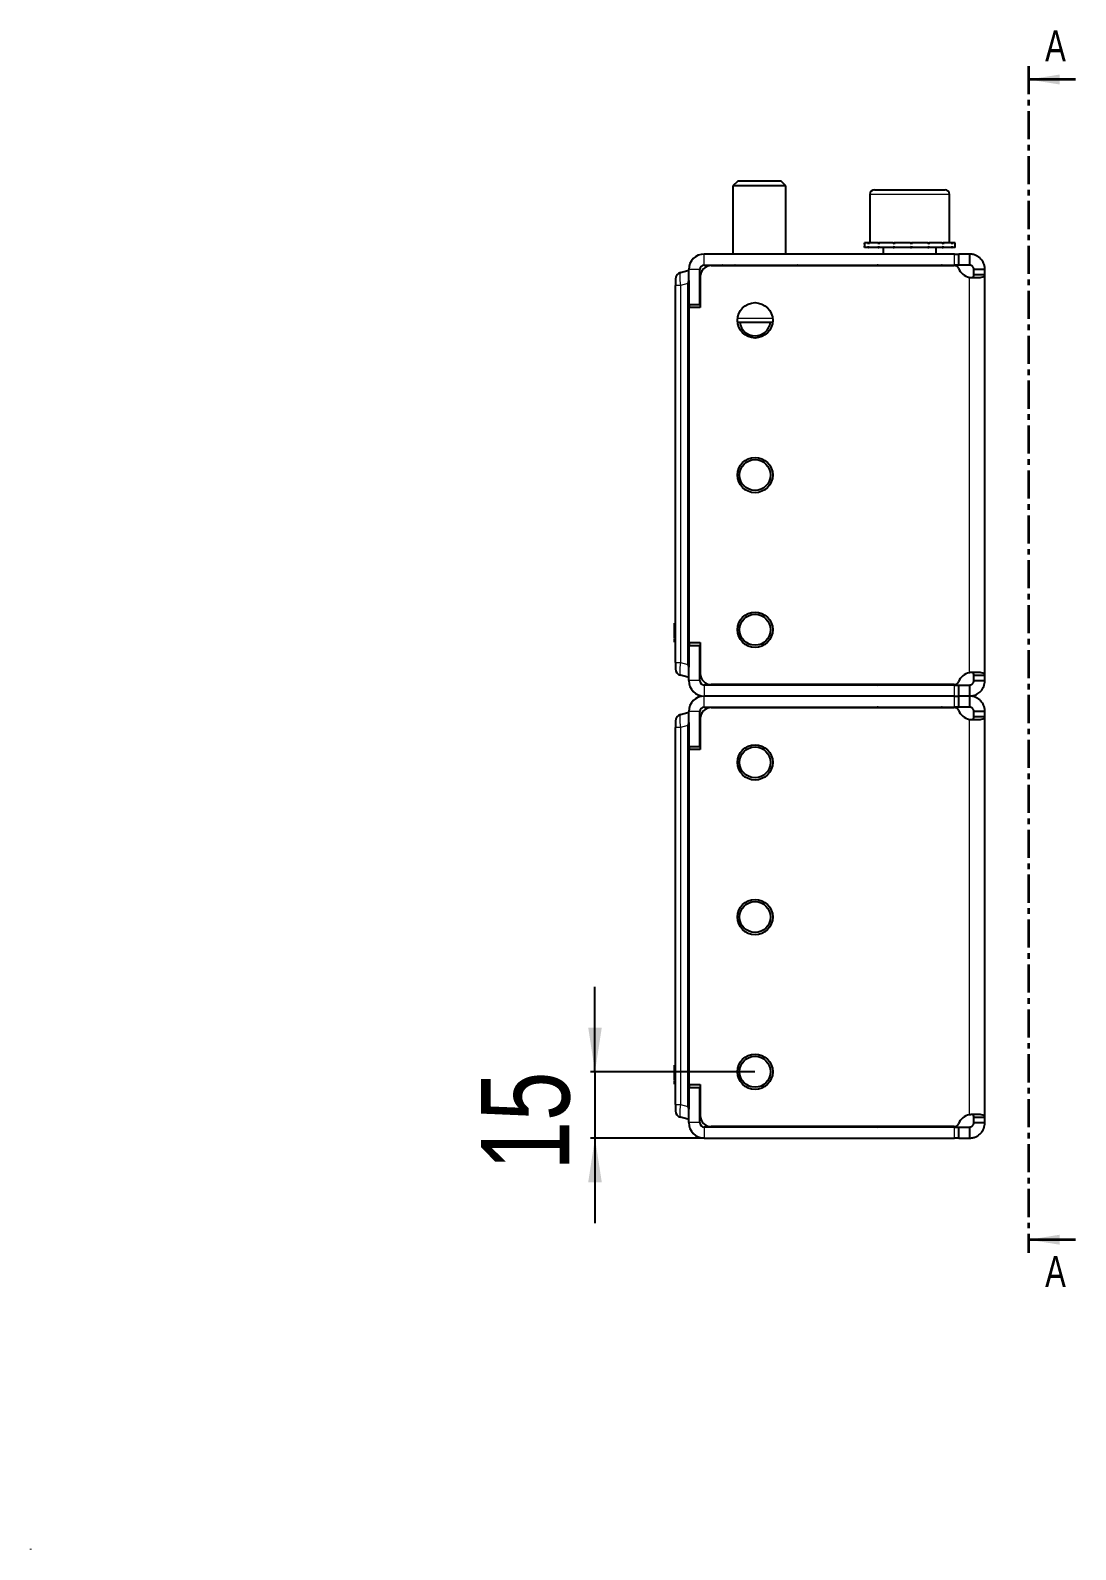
# Model space of a CAD drawing. Header units: millimetres. Extents: x 0 to 2689, y -557 to 605.
# Drawn here: x 863.4 to 1099.8, y 196.3 to 540 of the extents above; entities that cross this region are included whole.
import ezdxf

# ---------------------------------------------------------------- set-up
doc = ezdxf.new("R2010")
doc.units = ezdxf.units.MM
doc.linetypes.add('CENTER', pattern=[10.16, 6.35, -1.27, 1.27, -1.27])
doc.layers.add('FORMAT', color=7, linetype='Continuous')
doc.styles.add('SLDTEXTSTYLE0', font='TXT', dxfattribs={"width": 0.75})
doc.dimstyles.new('SLDDIMSTYLE1', dxfattribs={"dimtxt": 20, "dimasz": 10, "dimexe": 0, "dimexo": 0.0625, "dimgap": 5, "dimtad": 2, "dimdec": 1, "dimrnd": 1e-09, "dimzin": 12, "dimdsep": 46, "dimtxsty": 'SLDTEXTSTYLE0', "dimsah": 1, "dimcen": 0.09, "dimadec": 0, "dimazin": 3, "dimtfac": 1, "dimtmove": 0, "dimatfit": 0, "dimfxl": 0, "dimfrac": 2, "dimtolj": 1, "dimtzin": 12, "dimarcsym": 0})

# ---------------------------------------------------------------- blocks, each defined once
blk = doc.blocks.new('_D_3')
at = {"layer": 'FORMAT'}
for p, q in [((991.09, 304.39), (991.09, 323.62)), ((1027.28, 304.39), (990.09, 304.39)), ((991.09, 304.39), (991.09, 289.39)), ((1015.78, 289.39), (990.09, 289.39)), ((991.09, 289.39), (991.09, 270.16))]:
    blk.add_line(p, q, dxfattribs=at)
for points in [[(991.09, 304.39), (992.63, 314.39), (989.56, 314.39)], [(991.09, 289.39), (989.56, 279.39), (992.63, 279.39)]]:
    blk.add_solid(points, dxfattribs=at)
at = {"layer": 'FORMAT', "insert": (965.31, 282.11), "char_height": 20, "attachment_point": 1, "rotation": 90, "style": 'SLDTEXTSTYLE0'}
blk.add_mtext('15', dxfattribs=at)

msp = doc.modelspace()

# ---------------------------------------------------------------- linework, layer by layer
at = {"color": 7, "linetype": 'CENTER', "lineweight": 35}
msp.add_line((1089.16, 531.87), (1089.16, 263.4), dxfattribs=at)
at = {"color": 7, "linetype": 'Continuous', "lineweight": 35}
for p, q in [((1099.8, 528.87), (1089.16, 528.87)), ((1099.8, 266.4), (1089.16, 266.4))]:
    msp.add_line(p, q, dxfattribs=at)
at = {"color": 7, "linetype": 'Continuous', "lineweight": 25}
for p, q in [((1023.37, 505.89), (1022.29, 504.82)), ((1033.22, 505.89), (1023.37, 505.89)), ((1034.29, 504.82), (1033.22, 505.89)), ((1022.29, 504.82), (1022.29, 489.39)), ((1034.29, 504.82), (1022.29, 504.82)), ((1034.29, 489.39), (1034.29, 504.82)), ((1053.29, 502.89), (1053.29, 491.89)), ((1054.29, 503.89), (1070.29, 503.89)), ((1070.29, 503.89), (1070.29, 503.89)), ((1071.29, 491.89), (1071.29, 502.89)), ((1052.04, 491.89), (1052.04, 490.89)), ((1052.04, 491.89), (1052.05, 491.89)), ((1052.05, 491.89), (1052.05, 491.64)), ((1052.88, 491.89), (1052.05, 491.89)), ((1052.88, 491.89), (1052.98, 491.89)), ((1052.98, 491.89), (1052.98, 491.64)), ((1055.15, 491.89), (1052.98, 491.89)), ((1055.15, 491.89), (1055.33, 491.89)), ((1055.33, 491.89), (1055.33, 491.64)), ((1058.51, 491.89), (1055.33, 491.89)), ((1058.51, 491.89), (1058.74, 491.89)), ((1058.74, 491.89), (1058.74, 491.64)), ((1062.44, 491.89), (1058.74, 491.89)), ((1062.44, 491.89), (1062.52, 491.89)), ((1062.64, 491.89), (1062.69, 491.89)), ((1062.69, 491.89), (1062.69, 491.64)), ((1066.35, 491.89), (1062.69, 491.89)), ((1066.35, 491.89), (1066.58, 491.89)), ((1066.58, 491.89), (1066.58, 491.64)), ((1069.64, 491.89), (1066.58, 491.89)), ((1069.64, 491.89), (1069.82, 491.89)), ((1069.82, 491.89), (1069.82, 491.64)), ((1071.82, 491.89), (1069.82, 491.89)), ((1071.82, 491.89), (1071.91, 491.89)), ((1071.91, 491.89), (1071.91, 491.64)), ((1072.54, 491.89), (1071.91, 491.89)), ((1072.54, 490.89), (1072.54, 491.89)), ((1072.54, 491.89), (1072.54, 491.89)), ((1072.39, 489.39), (1015.79, 489.39)), ((1052.04, 490.89), (1052.05, 490.89)), ((1052.05, 490.89), (1052.05, 491.14)), ((1052.88, 490.89), (1052.05, 490.89)), ((1052.88, 490.89), (1052.98, 490.89)), ((1052.98, 490.89), (1052.98, 491.14)), ((1055.15, 490.89), (1052.98, 490.89)), ((1055.15, 490.89), (1055.33, 490.89)), ((1055.33, 490.89), (1055.33, 491.14)), ((1058.51, 490.89), (1055.33, 490.89)), ((1056.29, 490.89), (1056.29, 489.39)), ((1058.51, 490.89), (1058.74, 490.89)), ((1058.74, 490.89), (1058.74, 491.14)), ((1062.44, 490.89), (1058.74, 490.89)), ((1062.44, 490.89), (1062.59, 490.89)), ((1062.59, 490.89), (1062.69, 490.89)), ((1062.69, 490.89), (1062.69, 491.14)), ((1066.35, 490.89), (1062.69, 490.89)), ((1066.35, 490.89), (1066.58, 490.89)), ((1066.58, 490.89), (1066.58, 491.14)), ((1069.64, 490.89), (1066.58, 490.89)), ((1068.29, 489.39), (1068.29, 490.89)), ((1069.64, 490.89), (1069.82, 490.89)), ((1069.82, 490.89), (1069.82, 491.14)), ((1071.82, 490.89), (1069.82, 490.89)), ((1071.82, 490.89), (1071.91, 490.89)), ((1071.91, 490.89), (1071.91, 491.14)), ((1072.54, 490.89), (1071.91, 490.89)), ((1072.39, 489.39), (1073.39, 489.39)), ((1072.54, 490.89), (1072.54, 490.89)), ((1073.39, 486.89), (1073.39, 489.39)), ((1075.79, 489.39), (1073.39, 489.39)), ((1075.79, 489.39), (1075.79, 486.89)), ((1010.41, 485.19), (1012.09, 485.64)), ((1012.09, 485.64), (1012.29, 485.64)), ((1012.29, 477.94), (1012.29, 485.89)), ((1014.79, 477.94), (1014.79, 485.89)), ((1015.79, 486.89), (1072.39, 486.89)), ((1017.39, 486.79), (1072.37, 486.79)), ((1018.04, 486.89), (1018.04, 486.79)), ((1018.34, 486.89), (1018.34, 486.79)), ((1020.02, 486.89), (1020.02, 486.79)), ((1022.97, 486.89), (1022.97, 486.79)), ((1026.73, 486.89), (1026.73, 486.79)), ((1030.72, 486.89), (1030.72, 486.79)), ((1034.35, 486.89), (1034.35, 486.79)), ((1037.05, 486.89), (1037.05, 486.79)), ((1038.42, 486.89), (1038.42, 486.79)), ((1038.54, 486.79), (1038.54, 486.89)), ((1073.39, 486.89), (1072.39, 486.89)), ((1075.79, 486.89), (1073.39, 486.89)), ((1079.29, 485.89), (1076.79, 485.89)), ((1076.79, 484.67), (1076.79, 485.89)), ((1079.29, 484.67), (1076.79, 484.67)), ((1079.29, 484.67), (1079.29, 485.89)), ((1079.29, 394.11), (1079.29, 484.67)), ((1009.29, 483.74), (1009.29, 482.29)), ((1009.29, 407.84), (1009.29, 482.29)), ((1012.09, 482.74), (1012.09, 396.54)), ((1012.29, 483.37), (1012.29, 395.92)), ((1014.89, 484.29), (1014.89, 477.29)), ((1012.29, 477.94), (1014.79, 477.94)), ((1014.89, 478.87), (1014.79, 478.66)), ((1012.29, 401.49), (1012.29, 477.29)), ((1014.89, 477.29), (1012.29, 477.29)), ((1031.26, 473.89), (1023.33, 473.89)), ((1009.09, 405.9), (1009.29, 405.9)), ((1009.29, 399.64), (1009.29, 407.84)), ((1009.09, 405.55), (1009.29, 405.55)), ((1009.09, 404.82), (1009.09, 405.55)), ((1009.09, 404.82), (1009.29, 404.82)), ((1009.09, 403.87), (1009.09, 403.98)), ((1009.09, 402.42), (1009.29, 402.42)), ((1009.09, 401.88), (1009.09, 402.42)), ((1009.09, 401.88), (1009.29, 401.88)), ((1009.09, 401.59), (1009.29, 401.59)), ((1009.29, 396.99), (1009.29, 399.64)), ((1012.29, 401.49), (1014.89, 401.49)), ((1012.29, 392.89), (1012.29, 400.84)), ((1012.29, 400.84), (1014.79, 400.84)), ((1014.79, 392.89), (1014.79, 400.84)), ((1014.89, 400.41), (1014.79, 400.63)), ((1014.89, 401.49), (1014.89, 394.49)), ((1009.29, 396.99), (1009.29, 395.54)), ((1012.09, 393.64), (1010.41, 394.09)), ((1012.29, 393.64), (1012.09, 393.64)), ((1072.39, 391.89), (1015.79, 391.89)), ((1072.37, 391.99), (1017.39, 391.99)), ((1072.39, 391.89), (1073.39, 391.89)), ((1073.39, 389.39), (1073.39, 391.89)), ((1073.39, 391.89), (1075.79, 391.89)), ((1075.79, 391.89), (1075.79, 389.39)), ((1076.79, 394.11), (1079.29, 394.11)), ((1076.79, 392.89), (1076.79, 394.11)), ((1076.79, 392.89), (1079.29, 392.89)), ((1079.29, 392.89), (1079.29, 394.11)), ((1072.39, 389.39), (1015.79, 389.39)), ((1072.39, 389.39), (1073.39, 389.39)), ((1073.39, 386.89), (1073.39, 389.39)), ((1075.79, 389.39), (1073.39, 389.39)), ((1075.79, 389.39), (1075.79, 386.89)), ((1010.41, 385.19), (1012.09, 385.64)), ((1012.09, 385.64), (1012.29, 385.64)), ((1012.29, 377.94), (1012.29, 385.89)), ((1014.79, 377.94), (1014.79, 385.89)), ((1015.79, 386.89), (1072.39, 386.89)), ((1017.39, 386.79), (1072.37, 386.79)), ((1073.39, 386.89), (1072.39, 386.89)), ((1075.79, 386.89), (1073.39, 386.89)), ((1079.29, 385.89), (1076.79, 385.89)), ((1076.79, 384.67), (1076.79, 385.89)), ((1079.29, 384.67), (1079.29, 385.89)), ((1009.29, 383.74), (1009.29, 382.29)), ((1009.29, 307.84), (1009.29, 382.29)), ((1012.09, 382.74), (1012.09, 296.54)), ((1012.29, 383.37), (1012.29, 295.92)), ((1014.89, 384.29), (1014.89, 377.29)), ((1079.29, 384.67), (1076.79, 384.67)), ((1079.29, 294.11), (1079.29, 384.67)), ((1014.89, 378.87), (1014.79, 378.66)), ((1012.29, 377.94), (1014.79, 377.94)), ((1012.29, 301.49), (1012.29, 377.29)), ((1014.89, 377.29), (1012.29, 377.29)), ((1009.09, 305.9), (1009.29, 305.9)), ((1009.29, 299.64), (1009.29, 307.84)), ((1009.09, 305.55), (1009.29, 305.55)), ((1009.09, 304.82), (1009.09, 305.55)), ((1009.09, 304.82), (1009.29, 304.82)), ((1009.09, 303.87), (1009.09, 303.98)), ((1009.09, 302.42), (1009.29, 302.42)), ((1009.09, 301.88), (1009.09, 302.42)), ((1009.09, 301.88), (1009.29, 301.88)), ((1009.09, 301.59), (1009.29, 301.59)), ((1009.29, 296.99), (1009.29, 299.64)), ((1012.29, 301.49), (1014.89, 301.49)), ((1012.29, 300.84), (1014.79, 300.84)), ((1012.29, 292.89), (1012.29, 300.84)), ((1014.79, 292.89), (1014.79, 300.84)), ((1014.89, 300.41), (1014.79, 300.63)), ((1014.89, 301.49), (1014.89, 294.49)), ((1009.29, 296.99), (1009.29, 295.54)), ((1012.09, 293.64), (1010.41, 294.09)), ((1012.29, 293.64), (1012.09, 293.64)), ((1076.79, 294.11), (1079.29, 294.11)), ((1076.79, 292.89), (1076.79, 294.11)), ((1076.79, 292.89), (1079.29, 292.89)), ((1079.29, 292.89), (1079.29, 294.11)), ((1072.39, 291.89), (1015.79, 291.89)), ((1015.79, 289.39), (1072.39, 289.39)), ((1072.37, 291.99), (1017.39, 291.99)), ((1072.39, 291.89), (1073.39, 291.89)), ((1073.39, 289.39), (1072.39, 289.39)), ((1073.39, 289.39), (1073.39, 291.89)), ((1073.39, 291.89), (1075.79, 291.89)), ((1073.39, 289.39), (1075.79, 289.39)), ((1075.79, 291.89), (1075.79, 289.39)), ((863.39, 196.49), (863.39, 196.29))]:
    msp.add_line(p, q, dxfattribs=at)
at = {"color": 8, "linetype": 'Continuous', "lineweight": 18}
for p, q in [((1071.29, 502.89), (1053.29, 502.89)), ((1015.79, 486.89), (1015.79, 489.39)), ((1072.39, 486.89), (1072.39, 489.39)), ((1014.79, 485.89), (1012.29, 485.89)), ((1010.41, 482.29), (1009.29, 482.29)), ((1012.09, 482.74), (1010.41, 482.29)), ((1010.41, 482.29), (1010.41, 396.99)), ((1075.79, 394.67), (1075.79, 484.12)), ((1012.49, 477.94), (1012.49, 477.29)), ((1023.33, 474.89), (1031.26, 474.89)), ((1009.09, 403.7), (1009.29, 403.7)), ((1012.49, 401.49), (1012.49, 400.84)), ((1009.29, 396.99), (1010.41, 396.99)), ((1010.41, 396.99), (1012.09, 396.54)), ((1014.79, 392.89), (1012.29, 392.89)), ((1015.79, 391.89), (1015.79, 389.39)), ((1072.39, 389.39), (1072.39, 391.89)), ((1015.79, 386.89), (1015.79, 389.39)), ((1072.39, 386.89), (1072.39, 389.39)), ((1014.79, 385.89), (1012.29, 385.89)), ((1010.41, 382.29), (1009.29, 382.29)), ((1012.09, 382.74), (1010.41, 382.29)), ((1010.41, 382.29), (1010.41, 296.99)), ((1075.79, 294.67), (1075.79, 384.12)), ((1012.49, 377.94), (1012.49, 377.29)), ((1009.09, 303.7), (1009.29, 303.7)), ((1012.49, 301.49), (1012.49, 300.84)), ((1009.29, 296.99), (1010.41, 296.99)), ((1010.41, 296.99), (1012.09, 296.54)), ((1014.79, 292.89), (1012.29, 292.89)), ((1015.79, 291.89), (1015.79, 289.39)), ((1072.39, 289.39), (1072.39, 291.89))]:
    msp.add_line(p, q, dxfattribs=at)
at = {"color": 7, "linetype": 'Continuous', "lineweight": 25}
for centre, radius in [((1027.29, 474.39), 4), ((1027.29, 439.39), 4), ((1027.29, 439.39), 3.5), ((1027.29, 404.39), 4), ((1027.29, 404.39), 3.5), ((1027.29, 374.39), 4), ((1027.29, 374.39), 3.5), ((1027.29, 339.39), 4), ((1027.29, 339.39), 3.5), ((1027.29, 304.39), 4), ((1027.29, 304.39), 3.5)]:
    msp.add_circle(centre, radius, dxfattribs=at)
for centre, radius, start, end in [((1054.29, 502.89), 1, 90, 180), ((1070.29, 502.89), 1, 0, 90), ((1015.79, 485.89), 3.5, 90, 180), ((1010.79, 483.74), 1.5, 105, 180), ((1015.79, 485.89), 1, 90, 180), ((1017.39, 484.29), 2.5, 90, 180), ((1054.94, 486.54), 0.35, 45.5847, 90), ((1069.64, 486.54), 0.35, 90, 134.4153), ((1072.37, 485.79), 1, 22.8854, 90), ((1076.52, 487.54), 3.5, 202.8854, 258.1052), ((1027.29, 474.39), 3.5, 188.2132, 351.7868), ((1010.79, 395.54), 1.5, 180, 255), ((1015.79, 392.89), 3.5, 180, 270), ((1015.79, 392.89), 1, 180, 270), ((1017.39, 394.49), 2.5, 180, 270), ((1054.94, 392.24), 0.35, 270, 314.4153), ((1069.64, 392.24), 0.35, 225.5847, 270), ((1072.37, 392.99), 1, 270, 337.1146), ((1076.52, 391.24), 3.5, 101.8948, 157.1146), ((1015.79, 385.89), 3.5, 90, 180), ((1010.79, 383.74), 1.5, 105, 180), ((1015.79, 385.89), 1, 90, 180), ((1017.39, 384.29), 2.5, 90, 180), ((1054.94, 386.54), 0.35, 45.5847, 90), ((1069.64, 386.54), 0.35, 90, 134.4153), ((1072.37, 385.79), 1, 22.8854, 90), ((1076.52, 387.54), 3.5, 202.8854, 258.1052), ((1010.79, 295.54), 1.5, 180, 255), ((1015.79, 292.89), 3.5, 180, 270), ((1015.79, 292.89), 1, 180, 270), ((1017.39, 294.49), 2.5, 180, 270), ((1072.37, 292.99), 1, 270, 337.1146), ((1076.52, 291.24), 3.5, 101.8948, 157.1146), ((1054.94, 292.24), 0.35, 270, 314.4153), ((1069.64, 292.24), 0.35, 225.5847, 270)]:
    msp.add_arc(centre, radius, start, end, dxfattribs=at)
at = {"color": 8, "linetype": 'Continuous', "lineweight": 18}
for centre, major_axis, start_param, end_param in [((1010.79, 482.19), (-0.38, 3), 0.016741, 1.520499), ((1010.79, 397.1), (0.38, 3), 1.621093, 3.124852), ((1010.79, 382.19), (-0.38, 3), 0.016741, 1.520499), ((1010.79, 297.1), (0.38, 3), 1.621093, 3.124852)]:
    msp.add_ellipse(centre, major_axis=major_axis, ratio=0.123038, start_param=start_param, end_param=end_param, dxfattribs=at)
at = {"color": 7, "linetype": 'Continuous', "lineweight": 25}
for centre, major_axis, start_param, end_param in [((1023.68, 485.64), (-11.57, -3.1), 6.030113, 6.216148), ((1023.68, 393.64), (-11.57, 3.1), 0.067037, 0.253072), ((1023.68, 385.64), (-11.57, -3.1), 6.030113, 6.216148), ((1023.68, 293.64), (-11.57, 3.1), 0.067037, 0.253072)]:
    msp.add_ellipse(centre, major_axis=major_axis, ratio=0.250563, start_param=start_param, end_param=end_param, dxfattribs=at)
for points, knots in [([(1052.05, 491.64), (1052.05, 491.68), (1052.05, 491.75), (1052.05, 491.83), (1052.05, 491.87), (1052.04, 491.89)], [0, 0, 0, 0, 0.499981, 0.749988, 1, 1, 1, 1]), ([(1052.98, 491.64), (1052.96, 491.68), (1052.94, 491.75), (1052.91, 491.83), (1052.89, 491.87), (1052.88, 491.89)], [0, 0, 0, 0, 0.499981, 0.749988, 1, 1, 1, 1]), ([(1055.33, 491.64), (1055.3, 491.68), (1055.25, 491.75), (1055.19, 491.83), (1055.16, 491.87), (1055.15, 491.89)], [0, 0, 0, 0, 0.4999808, 0.7499881, 1, 1, 1, 1]), ([(1058.74, 491.64), (1058.7, 491.68), (1058.64, 491.75), (1058.56, 491.83), (1058.53, 491.87), (1058.51, 491.89)], [0, 0, 0, 0, 0.499981, 0.749988, 1, 1, 1, 1]), ([(1062.69, 491.64), (1062.65, 491.68), (1062.58, 491.75), (1062.5, 491.83), (1062.46, 491.87), (1062.44, 491.89)], [0, 0, 0, 0, 0.499981, 0.749988, 1, 1, 1, 1]), ([(1062.69, 491.64), (1062.67, 491.71), (1062.64, 491.84), (1062.61, 491.88), (1062.59, 491.89)], [0, 0, 0, 0, 0.561794, 1, 1, 1, 1]), ([(1066.58, 491.64), (1066.54, 491.68), (1066.48, 491.75), (1066.41, 491.83), (1066.37, 491.87), (1066.35, 491.89)], [0, 0, 0, 0, 0.499981, 0.749988, 1, 1, 1, 1]), ([(1069.82, 491.64), (1069.79, 491.68), (1069.74, 491.75), (1069.69, 491.83), (1069.66, 491.87), (1069.64, 491.89)], [0, 0, 0, 0, 0.4999808, 0.7499881, 1, 1, 1, 1]), ([(1071.91, 491.64), (1071.89, 491.68), (1071.87, 491.75), (1071.84, 491.83), (1071.83, 491.87), (1071.82, 491.89)], [0, 0, 0, 0, 0.499981, 0.749988, 1, 1, 1, 1]), ([(1052.04, 490.89), (1052.05, 490.91), (1052.05, 490.95), (1052.05, 491.04), (1052.05, 491.1), (1052.05, 491.14)], [0, 0, 0, 0, 0.25014, 0.50028, 1, 1, 1, 1]), ([(1052.88, 490.89), (1052.89, 490.91), (1052.91, 490.95), (1052.94, 491.04), (1052.96, 491.1), (1052.98, 491.14)], [0, 0, 0, 0, 0.25014, 0.50028, 1, 1, 1, 1]), ([(1055.15, 490.89), (1055.16, 490.91), (1055.19, 490.95), (1055.25, 491.04), (1055.3, 491.1), (1055.33, 491.14)], [0, 0, 0, 0, 0.25014, 0.50028, 1, 1, 1, 1]), ([(1058.51, 490.89), (1058.53, 490.91), (1058.56, 490.95), (1058.64, 491.04), (1058.7, 491.1), (1058.74, 491.14)], [0, 0, 0, 0, 0.25014, 0.50028, 1, 1, 1, 1]), ([(1062.44, 490.89), (1062.46, 490.91), (1062.5, 490.95), (1062.58, 491.04), (1062.65, 491.1), (1062.69, 491.14)], [0, 0, 0, 0, 0.25014, 0.50028, 1, 1, 1, 1]), ([(1062.69, 491.14), (1062.67, 491.07), (1062.64, 490.94), (1062.61, 490.91), (1062.59, 490.89)], [0, 0, 0, 0, 0.561794, 1, 1, 1, 1]), ([(1066.35, 490.89), (1066.37, 490.91), (1066.41, 490.95), (1066.48, 491.04), (1066.54, 491.1), (1066.58, 491.14)], [0, 0, 0, 0, 0.25014, 0.50028, 1, 1, 1, 1]), ([(1069.64, 490.89), (1069.66, 490.91), (1069.69, 490.95), (1069.74, 491.04), (1069.79, 491.1), (1069.82, 491.14)], [0, 0, 0, 0, 0.25014, 0.50028, 1, 1, 1, 1]), ([(1071.82, 490.89), (1071.83, 490.91), (1071.84, 490.95), (1071.87, 491.04), (1071.89, 491.1), (1071.91, 491.14)], [0, 0, 0, 0, 0.25014, 0.50028, 1, 1, 1, 1]), ([(1079.29, 485.89), (1079.28, 486.15), (1079.25, 486.64), (1078.96, 487.46), (1078.5, 488.17), (1077.87, 488.74), (1077.26, 489.1), (1076.55, 489.34), (1076.05, 489.37), (1075.79, 489.39)], [0, 0, 0, 0, 0.144067, 0.271276, 0.474907, 0.597997, 0.726338, 0.860245, 1, 1, 1, 1]), ([(1018.3, 486.79), (1018.3, 486.8), (1018.29, 486.84), (1018.28, 486.87), (1018.28, 486.89)], [0, 0, 0, 0, 0.374848, 1, 1, 1, 1]), ([(1019.94, 486.79), (1019.93, 486.8), (1019.91, 486.84), (1019.89, 486.87), (1019.88, 486.89)], [0, 0, 0, 0, 0.374848, 1, 1, 1, 1]), ([(1022.84, 486.79), (1022.83, 486.8), (1022.8, 486.84), (1022.78, 486.87), (1022.76, 486.89)], [0, 0, 0, 0, 0.374848, 1, 1, 1, 1]), ([(1026.58, 486.79), (1026.57, 486.8), (1026.53, 486.84), (1026.5, 486.87), (1026.48, 486.89)], [0, 0, 0, 0, 0.374848, 1, 1, 1, 1]), ([(1030.58, 486.79), (1030.56, 486.8), (1030.53, 486.84), (1030.5, 486.87), (1030.48, 486.89)], [0, 0, 0, 0, 0.374848, 1, 1, 1, 1]), ([(1034.23, 486.79), (1034.22, 486.8), (1034.19, 486.84), (1034.16, 486.87), (1034.15, 486.89)], [0, 0, 0, 0, 0.374848, 1, 1, 1, 1]), ([(1036.97, 486.79), (1036.97, 486.8), (1036.95, 486.84), (1036.93, 486.87), (1036.92, 486.89)], [0, 0, 0, 0, 0.374848, 1, 1, 1, 1]), ([(1038.4, 486.79), (1038.4, 486.8), (1038.39, 486.84), (1038.39, 486.87), (1038.38, 486.89)], [0, 0, 0, 0, 0.374848, 1, 1, 1, 1]), ([(1076.79, 485.89), (1076.78, 486.03), (1076.76, 486.22), (1076.63, 486.44), (1076.53, 486.58), (1076.39, 486.7), (1076.21, 486.81), (1076, 486.88), (1075.87, 486.89), (1075.79, 486.89)], [0, 0, 0, 0, 0.2941026, 0.4063735, 0.4970139, 0.6118531, 0.7316911, 0.860101, 1, 1, 1, 1]), ([(1075.79, 484.12), (1076.11, 484.1), (1076.7, 484.07), (1077.65, 484.06), (1078.51, 484.1), (1079.17, 484.31), (1079.25, 484.55), (1079.29, 484.67)], [0, 0, 0, 0, 0.17084, 0.319217, 0.548103, 0.767822, 1, 1, 1, 1]), ([(1076.27, 484.07), (1076.27, 484.07), (1076.34, 484.06), (1076.44, 484.08), (1076.57, 484.12), (1076.66, 484.21), (1076.77, 484.38), (1076.78, 484.55), (1076.79, 484.67)], [0, 0, 0, 0, 0.010499, 0.167595, 0.301027, 0.450649, 0.615637, 1, 1, 1, 1]), ([(1009.09, 405.55), (1009.09, 405.66), (1009.09, 405.86), (1009.09, 405.89), (1009.09, 405.9)], [0, 0, 0, 0, 0.5368, 1, 1, 1, 1]), ([(1009.09, 403.7), (1009.09, 403.86), (1009.09, 404.2), (1009.09, 404.62), (1009.09, 404.8), (1009.09, 404.89)], [0, 0, 0, 0, 0.346986, 0.702168, 1, 1, 1, 1]), ([(1009.09, 402.54), (1009.09, 402.57), (1009.09, 402.7), (1009.09, 403.11), (1009.09, 403.5), (1009.09, 403.7)], [0, 0, 0, 0, 0.136302, 0.576865, 1, 1, 1, 1]), ([(1009.09, 401.59), (1009.09, 401.6), (1009.09, 401.63), (1009.09, 401.8), (1009.09, 401.88)], [0, 0, 0, 0, 0.577653, 1, 1, 1, 1]), ([(1079.29, 394.11), (1079.24, 394.24), (1079.15, 394.46), (1078.58, 394.65), (1077.98, 394.72), (1077.35, 394.74), (1076.61, 394.73), (1076.07, 394.69), (1075.79, 394.67)], [0, 0, 0, 0, 0.254149, 0.448213, 0.574908, 0.708872, 0.850468, 1, 1, 1, 1]), ([(1075.79, 391.89), (1075.88, 391.9), (1076.03, 391.91), (1076.24, 391.99), (1076.4, 392.09), (1076.54, 392.22), (1076.64, 392.36), (1076.77, 392.59), (1076.78, 392.77), (1076.79, 392.89)], [0, 0, 0, 0, 0.1567865, 0.2908092, 0.4035006, 0.4972984, 0.6071328, 0.7261813, 1, 1, 1, 1]), ([(1075.79, 389.39), (1076.09, 389.41), (1076.64, 389.45), (1077.54, 389.81), (1078.43, 390.47), (1079.15, 391.58), (1079.24, 392.45), (1079.29, 392.89)], [0, 0, 0, 0, 0.16069, 0.3013121, 0.5219513, 0.7535732, 1, 1, 1, 1]), ([(1076.79, 394.11), (1076.78, 394.23), (1076.76, 394.44), (1076.61, 394.65), (1076.47, 394.69), (1076.43, 394.71)], [0, 0, 0, 0, 0.488232, 0.819706, 1, 1, 1, 1]), ([(1079.29, 385.89), (1079.28, 386.15), (1079.25, 386.64), (1078.96, 387.46), (1078.5, 388.17), (1077.87, 388.74), (1077.26, 389.1), (1076.55, 389.34), (1076.05, 389.37), (1075.79, 389.39)], [0, 0, 0, 0, 0.144067, 0.271276, 0.474907, 0.597997, 0.726338, 0.860245, 1, 1, 1, 1]), ([(1076.79, 385.89), (1076.78, 386.03), (1076.76, 386.22), (1076.63, 386.44), (1076.53, 386.58), (1076.39, 386.7), (1076.21, 386.81), (1076, 386.88), (1075.87, 386.89), (1075.79, 386.89)], [0, 0, 0, 0, 0.294103, 0.406373, 0.497014, 0.611853, 0.731691, 0.860101, 1, 1, 1, 1]), ([(1075.79, 384.12), (1076.11, 384.1), (1076.7, 384.07), (1077.65, 384.06), (1078.51, 384.1), (1079.17, 384.31), (1079.25, 384.55), (1079.29, 384.67)], [0, 0, 0, 0, 0.17084, 0.319217, 0.548103, 0.767822, 1, 1, 1, 1]), ([(1076.27, 384.07), (1076.27, 384.07), (1076.34, 384.06), (1076.44, 384.08), (1076.57, 384.12), (1076.66, 384.21), (1076.77, 384.38), (1076.78, 384.55), (1076.79, 384.67)], [0, 0, 0, 0, 0.010499, 0.167595, 0.301027, 0.450649, 0.615637, 1, 1, 1, 1]), ([(1009.09, 305.55), (1009.09, 305.66), (1009.09, 305.86), (1009.09, 305.89), (1009.09, 305.9)], [0, 0, 0, 0, 0.5368, 1, 1, 1, 1]), ([(1009.09, 303.7), (1009.09, 303.86), (1009.09, 304.2), (1009.09, 304.62), (1009.09, 304.8), (1009.09, 304.89)], [0, 0, 0, 0, 0.346986, 0.702168, 1, 1, 1, 1]), ([(1009.09, 302.54), (1009.09, 302.57), (1009.09, 302.7), (1009.09, 303.11), (1009.09, 303.5), (1009.09, 303.7)], [0, 0, 0, 0, 0.136302, 0.576865, 1, 1, 1, 1]), ([(1009.09, 301.59), (1009.09, 301.6), (1009.09, 301.63), (1009.09, 301.8), (1009.09, 301.88)], [0, 0, 0, 0, 0.577653, 1, 1, 1, 1]), ([(1079.29, 294.11), (1079.24, 294.24), (1079.15, 294.46), (1078.58, 294.65), (1077.98, 294.72), (1077.35, 294.74), (1076.61, 294.73), (1076.07, 294.69), (1075.79, 294.67)], [0, 0, 0, 0, 0.254149, 0.448213, 0.574908, 0.708872, 0.850468, 1, 1, 1, 1]), ([(1075.79, 291.89), (1075.88, 291.9), (1076.03, 291.91), (1076.24, 291.99), (1076.4, 292.09), (1076.54, 292.22), (1076.64, 292.36), (1076.77, 292.59), (1076.78, 292.77), (1076.79, 292.89)], [0, 0, 0, 0, 0.156786, 0.290809, 0.403501, 0.497298, 0.607133, 0.726181, 1, 1, 1, 1]), ([(1075.79, 289.39), (1076.09, 289.41), (1076.64, 289.45), (1077.54, 289.81), (1078.43, 290.47), (1079.15, 291.58), (1079.24, 292.45), (1079.29, 292.89)], [0, 0, 0, 0, 0.16069, 0.301312, 0.521951, 0.753573, 1, 1, 1, 1]), ([(1076.79, 294.11), (1076.78, 294.23), (1076.76, 294.44), (1076.61, 294.65), (1076.47, 294.69), (1076.43, 294.71)], [0, 0, 0, 0, 0.488232, 0.819706, 1, 1, 1, 1])]:
    msp.add_open_spline(points, degree=3, knots=knots, dxfattribs=at)
at = {"color": 7, "linetype": 'Continuous', "lineweight": 35}
for points in [[(1089.16, 528.87), (1096.16, 527.75), (1096.16, 529.99)], [(1089.16, 266.4), (1096.16, 265.28), (1096.16, 267.52)]]:
    msp.add_solid(points, dxfattribs=at)

# ---------------------------------------------------------------- texts
at = {"color": 7, "linetype": 'Continuous', "char_height": 7, "attachment_point": 1, "style": 'SLDTEXTSTYLE0'}
for insert in [(1092.91, 539.99), (1092.91, 262.7)]:
    msp.add_mtext('A', dxfattribs=dict(at, insert=insert))

# ---------------------------------------------------------------- dimensions: what is measured, and where the dimension line sits
at = {"layer": 'FORMAT'}
dim = msp.add_linear_dim(base=(991.09, 289.39), p1=(1027.29, 304.39), p2=(1015.79, 289.39), angle=90, dimstyle='SLDDIMSTYLE1', dxfattribs=at)
dim.commit()
dim.dimension.update_dxf_attribs({"geometry": '_D_3', "text_midpoint": (991.09, 296.89), "dimtype": 160})

doc.saveas('drawing.dxf')
